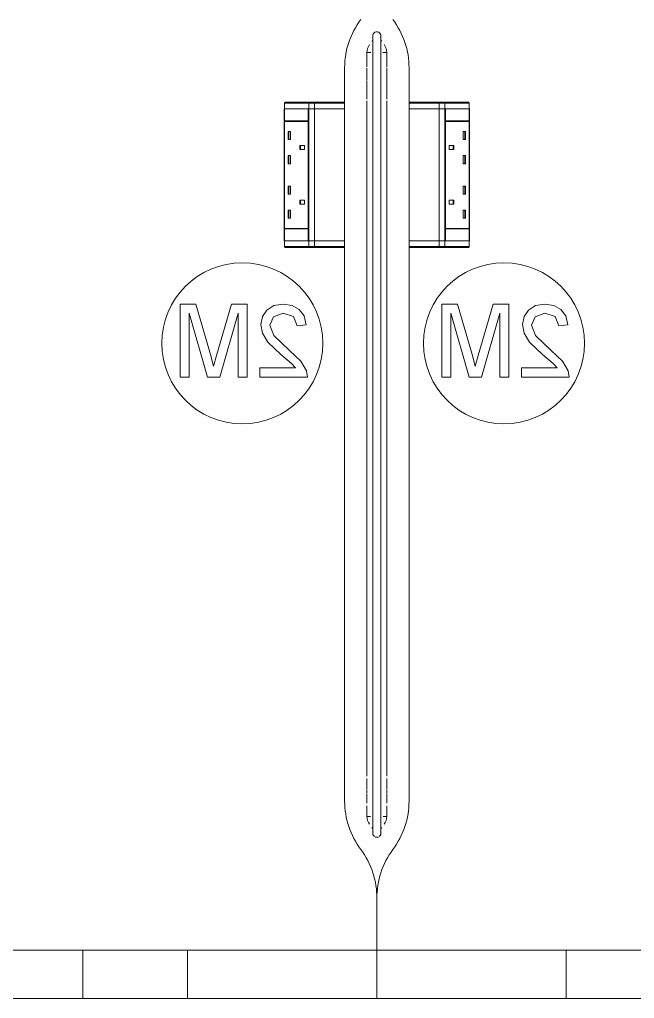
# Model space of a CAD drawing. Header units: millimetres. Extents: x 155927 to 326028, y -36033 to 97293.
# Drawn here: x 185957 to 186721, y 30008 to 31223 of the extents above; entities that cross this region are included whole.
import ezdxf

# ---------------------------------------------------------------- set-up
doc = ezdxf.new("R2010")
doc.units = ezdxf.units.MM
doc.header["$MEASUREMENT"] = 0
doc.layers.add('I-FURN', color=8, linetype='CONTINUOUS', lineweight=9)

msp = doc.modelspace()

# ---------------------------------------------------------------- linework, layer by layer
at = {"layer": 'I-FURN'}
for p, q in [((186395.9, 31202.6), (186395.9, 31202.5)), ((186395.9, 31202.5), (186395.9, 31202.4)), ((186395.9, 31202.4), (186395.9, 31202)), ((186395.9, 31202), (186395.9, 31201.6)), ((186395.9, 31201.6), (186395.9, 31201)), ((186405.9, 31202.5), (186405.9, 31202.6)), ((186405.9, 31202.6), (186405.9, 31202.6)), ((186405.9, 31202.3), (186405.9, 31202.5)), ((186405.9, 31201.9), (186405.9, 31202.3)), ((186405.9, 31201.4), (186405.9, 31201.9)), ((186405.9, 31200.8), (186405.9, 31201.4)), ((186395.9, 31201), (186395.9, 31200.3)), ((186395.9, 31200.3), (186395.9, 31199.5)), ((186395.9, 31199.5), (186395.9, 31198.5)), ((186395.9, 31198.5), (186395.9, 31197.4)), ((186395.9, 31197.4), (186395.9, 31196.2)), ((186395.9, 31196.2), (186395.9, 31194.9)), ((186395.9, 31194.9), (186395.9, 31193.5)), ((186395.9, 31193.5), (186395.9, 31191.9)), ((186395.9, 31191.9), (186395.9, 31190.3)), ((186395.9, 31190.3), (186395.9, 31188.5)), ((186405.9, 31200.1), (186405.9, 31200.8)), ((186405.9, 31199.2), (186405.9, 31200.1)), ((186405.9, 31198.2), (186405.9, 31199.2)), ((186405.9, 31197.1), (186405.9, 31198.2)), ((186405.9, 31195.9), (186405.9, 31197.1)), ((186405.9, 31194.5), (186405.9, 31195.9)), ((186405.9, 31193.1), (186405.9, 31194.5)), ((186405.9, 31191.5), (186405.9, 31193.1)), ((186405.9, 31189.8), (186405.9, 31191.5)), ((186405.9, 31188), (186405.9, 31189.8)), ((186393.6, 31181.7), (186388.4, 31181.7)), ((186388.4, 31164.1), (186388.4, 31181.7)), ((186388.4, 31176.1), (186388.4, 31177.1)), ((186395.9, 31188.5), (186395.9, 31186.6)), ((186395.9, 31186.6), (186395.9, 31184.6)), ((186395.9, 31184.6), (186395.9, 31182.5)), ((186395.9, 31182.5), (186395.9, 31180.3)), ((186395.9, 31180.3), (186395.9, 31178.1)), ((186395.9, 31178.1), (186395.9, 31175.7)), ((186405.9, 31186.1), (186405.9, 31188)), ((186405.9, 31184.1), (186405.9, 31186.1)), ((186405.9, 31182), (186405.9, 31184.1)), ((186405.9, 31179.7), (186405.9, 31182)), ((186405.9, 31177.4), (186405.9, 31179.7)), ((186405.9, 31175.1), (186405.9, 31177.4)), ((186413.4, 31181.7), (186408.2, 31181.7)), ((186413.4, 31181.7), (186413.4, 31164.1)), ((186413.4, 31177.1), (186413.4, 31176.1)), ((186395.9, 31175.7), (186395.9, 31173.3)), ((186395.9, 31173.3), (186395.9, 31170.7)), ((186395.9, 31170.7), (186395.9, 31168.1)), ((186395.9, 31168.1), (186395.9, 31165.4)), ((186395.9, 31165.4), (186395.9, 31162.7)), ((186405.9, 31172.6), (186405.9, 31175.1)), ((186405.9, 31170), (186405.9, 31172.6)), ((186405.9, 31167.4), (186405.9, 31170)), ((186405.9, 31164.7), (186405.9, 31167.4)), ((186360.9, 31118.9), (186360.9, 31162.6)), ((186360.9, 31162.6), (186360.9, 31118.9)), ((186388.4, 31148), (186388.4, 31162.2)), ((186395.9, 31162.7), (186395.9, 31159.8)), ((186395.9, 31159.8), (186395.9, 31157)), ((186395.9, 31157), (186395.9, 31154)), ((186395.9, 31154), (186395.9, 31151)), ((186405.9, 31161.9), (186405.9, 31164.7)), ((186405.9, 31159.1), (186405.9, 31161.9)), ((186405.9, 31156.2), (186405.9, 31159.1)), ((186405.9, 31153.2), (186405.9, 31156.2)), ((186405.9, 31150.2), (186405.9, 31153.2)), ((186413.4, 31162.8), (186413.4, 31146.9)), ((186440.9, 31162.6), (186440.9, 31118.9)), ((186440.9, 31118.9), (186440.9, 31162.6)), ((186388.4, 31142.2), (186388.4, 31147.1)), ((186388.4, 31123.7), (186388.4, 31141.5)), ((186395.9, 31151), (186395.9, 31148)), ((186395.9, 31148), (186395.9, 31144.9)), ((186395.9, 31144.9), (186395.9, 31141.8)), ((186395.9, 31141.8), (186395.9, 31138.6)), ((186405.9, 31147.2), (186405.9, 31150.2)), ((186405.9, 31144.1), (186405.9, 31147.2)), ((186405.9, 31140.9), (186405.9, 31144.1)), ((186405.9, 31137.8), (186405.9, 31140.9)), ((186413.4, 31147.1), (186413.4, 31142.2)), ((186413.4, 31141.5), (186413.4, 31123.7)), ((186395.9, 31138.6), (186395.9, 31135.5)), ((186395.9, 31135.5), (186395.9, 31132.3)), ((186395.9, 31132.3), (186395.9, 31129)), ((186395.9, 31129), (186395.9, 31125.8)), ((186405.9, 31134.6), (186405.9, 31137.8)), ((186405.9, 31131.4), (186405.9, 31134.6)), ((186405.9, 31128.2), (186405.9, 31131.4)), ((186286.1, 31118.9), (186286.1, 31111.9)), ((186286.1, 31118.9), (186286.2, 31118.9)), ((186286.1, 31118.9), (186286.1, 31111.9)), ((186286.1, 31111.9), (186286.1, 31118.9)), ((186286.2, 31118.9), (186316.5, 31118.9)), ((186286.2, 31118.9), (186286.2, 31111.9)), ((186286.4, 31119.7), (186286.4, 31119.7)), ((186317.3, 31119.9), (186287.1, 31119.9)), ((186317.3, 31119.9), (186287.1, 31119.9)), ((186316.5, 31118.9), (186323.4, 31118.9)), ((186316.5, 31118.9), (186316.5, 31111.9)), ((186317.3, 31119.9), (186355.9, 31119.9)), ((186322.9, 31119.9), (186317.3, 31119.9)), ((186359.9, 31119.9), (186322.9, 31119.9)), ((186323.4, 31118.9), (186360.9, 31118.9)), ((186323.4, 31118.9), (186323.4, 31111.9)), ((186355.9, 31119.9), (186355.9, 31118.9)), ((186355.9, 31119.9), (186359.9, 31119.9)), ((186360.9, 31111.9), (186360.9, 31118.9)), ((186360.9, 31118.9), (186360.9, 31111.9)), ((186388.4, 30283.5), (186388.4, 31121.7)), ((186395.9, 31125.8), (186395.9, 31122.6)), ((186395.9, 31122.6), (186395.9, 31121.7)), ((186395.9, 31121.7), (186395.9, 30283.5)), ((186405.9, 31124.9), (186405.9, 31128.2)), ((186405.9, 31121.7), (186405.9, 31124.9)), ((186405.9, 30283.5), (186405.9, 31121.7)), ((186413.4, 31121.7), (186413.4, 30283.5)), ((186440.9, 31118.9), (186440.9, 31111.9)), ((186440.9, 31118.9), (186478.4, 31118.9)), ((186440.9, 31118.9), (186440.9, 31111.9)), ((186441.9, 31119.9), (186441.9, 31119.9)), ((186478.9, 31119.9), (186441.9, 31119.9)), ((186441.9, 31119.9), (186445.9, 31119.9)), ((186445.9, 31118.9), (186445.9, 31119.9)), ((186445.9, 31119.9), (186484.5, 31119.9)), ((186478.4, 31118.9), (186485.3, 31118.9)), ((186478.4, 31118.9), (186478.4, 31111.9)), ((186484.5, 31119.9), (186478.9, 31119.9)), ((186514.7, 31119.9), (186484.5, 31119.9)), ((186514.7, 31119.9), (186484.5, 31119.9)), ((186485.3, 31118.9), (186515.6, 31118.9)), ((186485.3, 31118.9), (186485.3, 31111.9)), ((186515.4, 31119.7), (186515.4, 31119.7)), ((186515.6, 31118.9), (186515.7, 31118.9)), ((186515.6, 31118.9), (186515.6, 31111.9)), ((186515.7, 31111.9), (186515.7, 31118.9)), ((186515.7, 31111.9), (186515.7, 31118.9)), ((186515.7, 31111.9), (186515.7, 31118.9)), ((186285.9, 31096.8), (186285.9, 31111.8)), ((186285.9, 31111.8), (186315.7, 31111.8)), ((186286.1, 31111.9), (186286.2, 31111.9)), ((186286.1, 31111.8), (186286.1, 30947.9)), ((186286.2, 31111.9), (186316.5, 31111.9)), ((186315.7, 31111.8), (186315.7, 31096.8)), ((186315.9, 31096.8), (186315.9, 31111.8)), ((186315.9, 31111.8), (186316.5, 31111.8)), ((186316.5, 31111.9), (186323.4, 31111.9)), ((186323.4, 31111.8), (186316.5, 31111.8)), ((186316.5, 31111.8), (186316.5, 30947.9)), ((186323.4, 31111.9), (186360.9, 31111.9)), ((186360.9, 31111.8), (186323.4, 31111.8)), ((186323.4, 31111.8), (186323.4, 30947.9)), ((186360.9, 30947.9), (186360.9, 31111.8)), ((186360.9, 31111.8), (186360.9, 30947.9)), ((186440.9, 31111.9), (186478.4, 31111.9)), ((186440.9, 31111.8), (186440.9, 30947.9)), ((186440.9, 30947.9), (186440.9, 31111.8)), ((186478.4, 31111.8), (186440.9, 31111.8)), ((186478.4, 31111.9), (186485.3, 31111.9)), ((186478.4, 30947.9), (186478.4, 31111.8)), ((186485.3, 31111.8), (186478.4, 31111.8)), ((186486.1, 31111.8), (186483.7, 31111.8)), ((186485.3, 31111.9), (186515.6, 31111.9)), ((186485.3, 30947.9), (186485.3, 31111.8)), ((186485.3, 31111.8), (186485.9, 31111.8)), ((186485.9, 31111.8), (186485.9, 31096.8)), ((186486.1, 31096.8), (186486.1, 31111.8)), ((186486.1, 31111.8), (186515.9, 31111.8)), ((186515.6, 31111.9), (186515.7, 31111.9)), ((186515.7, 30947.9), (186515.7, 31111.8)), ((186515.9, 31111.8), (186515.9, 31096.8)), ((186315.7, 31096.8), (186285.9, 31096.8)), ((186285.9, 31096.3), (186315.7, 31096.3)), ((186285.9, 30963.3), (186285.9, 31096.3)), ((186286.2, 31096.3), (186286.2, 31096.8)), ((186315.7, 31096.3), (186315.7, 30963.3)), ((186315.9, 30963.3), (186315.9, 31096.3)), ((186485.9, 31096.3), (186485.9, 30963.3)), ((186515.9, 31096.8), (186486.1, 31096.8)), ((186486.1, 30963.3), (186486.1, 31096.3)), ((186515.9, 31096.3), (186486.1, 31096.3)), ((186515.6, 31096.8), (186515.6, 31096.3)), ((186515.9, 31096.3), (186515.9, 30963.3)), ((186290.9, 31083.7), (186290.9, 31073.7)), ((186290.9, 31083.7), (186293.8, 31083.7)), ((186291.6, 31083.7), (186291.6, 31073.7)), ((186293.8, 31083.7), (186293.8, 31073.7)), ((186510.9, 31083.7), (186508, 31083.7)), ((186508, 31073.7), (186508, 31083.7)), ((186510.2, 31073.7), (186510.2, 31083.7)), ((186510.9, 31073.7), (186510.9, 31083.7)), ((186290.9, 31073.7), (186293.8, 31073.7)), ((186510.9, 31073.7), (186508, 31073.7)), ((186305.2, 31066.2), (186305.2, 31061.2)), ((186311, 31066.2), (186305.2, 31066.2)), ((186305.2, 31061.2), (186311, 31061.2)), ((186306, 31066.2), (186306, 31061.2)), ((186311, 31061.2), (186311, 31066.2)), ((186496.6, 31066.2), (186490.8, 31066.2)), ((186490.8, 31061.2), (186490.8, 31066.2)), ((186496.6, 31061.2), (186490.8, 31061.2)), ((186495.8, 31061.2), (186495.8, 31066.2)), ((186496.6, 31061.2), (186496.6, 31066.2)), ((186290.9, 31053.7), (186290.9, 31043.7)), ((186290.9, 31053.7), (186293.8, 31053.7)), ((186290.9, 31043.7), (186293.8, 31043.7)), ((186291.6, 31053.7), (186291.6, 31043.7)), ((186293.8, 31053.7), (186293.8, 31043.7)), ((186510.9, 31053.7), (186508, 31053.7)), ((186508, 31043.7), (186508, 31053.7)), ((186510.9, 31043.7), (186508, 31043.7)), ((186510.2, 31043.7), (186510.2, 31053.7)), ((186510.9, 31043.7), (186510.9, 31053.7)), ((186290.9, 31016), (186290.9, 31006)), ((186290.9, 31016), (186293.8, 31016)), ((186291.6, 31016), (186291.6, 31006)), ((186293.8, 31016), (186293.8, 31006)), ((186510.9, 31016), (186508, 31016)), ((186508, 31006), (186508, 31016)), ((186510.2, 31006), (186510.2, 31016)), ((186510.9, 31006), (186510.9, 31016)), ((186290.9, 31006), (186293.8, 31006)), ((186305.2, 30998.5), (186305.2, 30993.5)), ((186305.2, 30998.5), (186311, 30998.5)), ((186306, 30998.5), (186306, 30993.5)), ((186311, 30998.5), (186311, 30993.5)), ((186490.8, 30998.5), (186490.8, 30993.5)), ((186496.6, 30998.5), (186490.8, 30998.5)), ((186495.8, 30993.5), (186495.8, 30998.5)), ((186496.6, 30993.5), (186496.6, 30998.5)), ((186510.9, 31006), (186508, 31006)), ((186290.9, 30986), (186290.9, 30976)), ((186290.9, 30986), (186293.8, 30986)), ((186291.6, 30986), (186291.6, 30976)), ((186293.8, 30986), (186293.8, 30976)), ((186305.2, 30993.5), (186311, 30993.5)), ((186490.8, 30993.5), (186496.6, 30993.5)), ((186510.9, 30986), (186508, 30986)), ((186508, 30976), (186508, 30986)), ((186510.2, 30976), (186510.2, 30986)), ((186510.9, 30976), (186510.9, 30986)), ((186290.9, 30976), (186293.8, 30976)), ((186510.9, 30976), (186508, 30976)), ((186285.9, 30963.3), (186315.7, 30963.3)), ((186285.9, 30962.8), (186315.7, 30962.8)), ((186285.9, 30947.8), (186285.9, 30962.8)), ((186286.2, 30962.8), (186286.2, 30963.3)), ((186315.7, 30962.8), (186315.7, 30947.8)), ((186315.9, 30947.9), (186315.9, 30962.8)), ((186485.9, 30962.8), (186485.9, 30947.9)), ((186515.9, 30963.3), (186486.1, 30963.3)), ((186486.1, 30947.8), (186486.1, 30962.8)), ((186486.1, 30962.8), (186515.9, 30962.8)), ((186515.6, 30963.3), (186515.6, 30962.8)), ((186515.9, 30962.8), (186515.9, 30947.8)), ((186315.7, 30947.8), (186285.9, 30947.8)), ((186286.1, 30947.8), (186286.1, 30940.8)), ((186286.2, 30947.8), (186286.1, 30947.8)), ((186286.1, 30947.8), (186286.1, 30940.8)), ((186286.1, 30947.8), (186286.1, 30940.8)), ((186286.2, 30940.8), (186286.2, 30947.8)), ((186316.5, 30947.8), (186286.2, 30947.8)), ((186315.7, 30947.8), (186318.2, 30947.8)), ((186316.5, 30947.9), (186315.9, 30947.9)), ((186316.5, 30947.9), (186323.4, 30947.9)), ((186316.5, 30940.8), (186316.5, 30947.8)), ((186323.4, 30947.8), (186316.5, 30947.8)), ((186323.4, 30947.9), (186360.9, 30947.9)), ((186323.4, 30940.8), (186323.4, 30947.8)), ((186360.9, 30947.8), (186323.4, 30947.8)), ((186360.9, 30940.8), (186360.9, 30947.8)), ((186360.9, 30940.8), (186360.9, 30947.8)), ((186440.9, 30947.9), (186478.4, 30947.9)), ((186440.9, 30947.8), (186440.9, 30940.8)), ((186440.9, 30940.8), (186440.9, 30947.8)), ((186478.4, 30947.8), (186440.9, 30947.8)), ((186478.4, 30947.9), (186485.3, 30947.9)), ((186478.4, 30940.8), (186478.4, 30947.8)), ((186485.3, 30947.8), (186478.4, 30947.8)), ((186485.9, 30947.9), (186485.3, 30947.9)), ((186485.3, 30940.8), (186485.3, 30947.8)), ((186515.6, 30947.8), (186485.3, 30947.8)), ((186515.9, 30947.8), (186486.1, 30947.8)), ((186515.6, 30940.8), (186515.6, 30947.8)), ((186515.7, 30947.8), (186515.6, 30947.8)), ((186515.7, 30940.8), (186515.7, 30947.8)), ((186515.7, 30940.8), (186515.7, 30947.8)), ((186515.7, 30947.8), (186515.7, 30940.8)), ((186286.2, 30940.8), (186286.1, 30940.8)), ((186316.5, 30940.8), (186286.2, 30940.8)), ((186286.4, 30940), (186286.4, 30940)), ((186287.1, 30939.8), (186317.3, 30939.8)), ((186287.1, 30939.8), (186317.3, 30939.8)), ((186323.4, 30940.8), (186316.5, 30940.8)), ((186355.9, 30939.8), (186317.3, 30939.8)), ((186317.3, 30939.8), (186322.9, 30939.8)), ((186322.9, 30939.8), (186359.9, 30939.8)), ((186360.9, 30940.8), (186323.4, 30940.8)), ((186355.9, 30940.8), (186355.9, 30939.8)), ((186359.9, 30939.8), (186355.9, 30939.8)), ((186359.9, 30939.8), (186359.9, 30939.8)), ((186360.9, 30252.6), (186360.9, 30940.8)), ((186360.9, 30940.8), (186360.9, 30252.6)), ((186440.9, 30940.8), (186440.9, 30252.6)), ((186440.9, 30252.6), (186440.9, 30940.8)), ((186478.4, 30940.8), (186440.9, 30940.8)), ((186445.9, 30939.8), (186441.9, 30939.8)), ((186441.9, 30939.8), (186478.9, 30939.8)), ((186445.9, 30939.8), (186445.9, 30940.8)), ((186484.5, 30939.8), (186445.9, 30939.8)), ((186485.3, 30940.8), (186478.4, 30940.8)), ((186478.9, 30939.8), (186484.5, 30939.8)), ((186484.5, 30939.8), (186514.7, 30939.8)), ((186484.5, 30939.8), (186514.7, 30939.8)), ((186515.6, 30940.8), (186485.3, 30940.8)), ((186515.4, 30940), (186515.4, 30940)), ((186515.7, 30940.8), (186515.6, 30940.8)), ((186175.9, 30869.3), (186156.5, 30869.3)), ((186156.5, 30869.3), (186156.5, 30778.9)), ((186194.1, 30806.7), (186175.9, 30869.3)), ((186220.4, 30869.3), (186201.9, 30805.6)), ((186239.9, 30869.3), (186220.4, 30869.3)), ((186239.9, 30778.9), (186239.9, 30869.3)), ((186264.3, 30862.1), (186258.7, 30854)), ((186273, 30867.5), (186264.3, 30862.1)), ((186284.5, 30869.3), (186273, 30867.5)), ((186295.8, 30867.7), (186284.5, 30869.3)), ((186304.6, 30862.8), (186295.8, 30867.7)), ((186310.6, 30854.8), (186304.6, 30862.8)), ((186500.9, 30869.3), (186481.5, 30869.3)), ((186481.5, 30869.3), (186481.5, 30778.9)), ((186519.1, 30806.7), (186500.9, 30869.3)), ((186545.4, 30869.3), (186526.9, 30805.6)), ((186564.9, 30869.3), (186545.4, 30869.3)), ((186564.9, 30778.9), (186564.9, 30869.3)), ((186589.3, 30862.1), (186583.7, 30854)), ((186598, 30867.5), (186589.3, 30862.1)), ((186609.5, 30869.3), (186598, 30867.5)), ((186620.8, 30867.7), (186609.5, 30869.3)), ((186629.6, 30862.8), (186620.8, 30867.7)), ((186635.6, 30854.8), (186629.6, 30862.8)), ((186167.8, 30778.9), (186167.8, 30858)), ((186167.8, 30858), (186190.5, 30778.9)), ((186205.8, 30778.9), (186228.5, 30858)), ((186228.5, 30858), (186228.5, 30778.9)), ((186258.7, 30854), (186256.8, 30844.1)), ((186268.1, 30843.4), (186272.7, 30853.8)), ((186272.7, 30853.8), (186284.7, 30858)), ((186284.7, 30858), (186297.3, 30853.9)), ((186297.3, 30853.9), (186302, 30842.5)), ((186313.3, 30843.9), (186310.6, 30854.8)), ((186492.8, 30778.9), (186492.8, 30858)), ((186492.8, 30858), (186515.5, 30778.9)), ((186530.8, 30778.9), (186553.5, 30858)), ((186553.5, 30858), (186553.5, 30778.9)), ((186583.7, 30854), (186581.8, 30844.1)), ((186593.1, 30843.4), (186597.7, 30853.8)), ((186597.7, 30853.8), (186609.7, 30858)), ((186609.7, 30858), (186622.3, 30853.9)), ((186622.3, 30853.9), (186627, 30842.5)), ((186638.3, 30843.9), (186635.6, 30854.8)), ((186256.8, 30844.1), (186258.8, 30833.4)), ((186273, 30830.6), (186268.1, 30843.4)), ((186302, 30842.5), (186313.3, 30843.9)), ((186581.8, 30844.1), (186583.8, 30833.4)), ((186598, 30830.6), (186593.1, 30843.4)), ((186627, 30842.5), (186638.3, 30843.9)), ((186258.8, 30833.4), (186265.5, 30822.3)), ((186292.5, 30811.8), (186273, 30830.6)), ((186583.8, 30833.4), (186590.5, 30822.3)), ((186617.5, 30811.8), (186598, 30830.6)), ((186265.5, 30822.3), (186281.7, 30806.8)), ((186590.5, 30822.3), (186606.7, 30806.8)), ((186198.2, 30792.3), (186194.1, 30806.7)), ((186201.9, 30805.6), (186198.2, 30792.3)), ((186281.7, 30806.8), (186294.7, 30795.9)), ((186306.6, 30798.7), (186292.5, 30811.8)), ((186523.2, 30792.3), (186519.1, 30806.7)), ((186526.9, 30805.6), (186523.2, 30792.3)), ((186606.7, 30806.8), (186619.7, 30795.9)), ((186631.6, 30798.7), (186617.5, 30811.8)), ((186255.4, 30790.2), (186255.4, 30778.9)), ((186299.8, 30790.2), (186255.4, 30790.2)), ((186294.7, 30795.9), (186299.8, 30790.2)), ((186313.5, 30786.7), (186306.6, 30798.7)), ((186580.4, 30790.2), (186580.4, 30778.9)), ((186624.8, 30790.2), (186580.4, 30790.2)), ((186619.7, 30795.9), (186624.8, 30790.2)), ((186638.5, 30786.7), (186631.6, 30798.7)), ((186156.5, 30778.9), (186167.8, 30778.9)), ((186190.5, 30778.9), (186205.8, 30778.9)), ((186228.5, 30778.9), (186239.9, 30778.9)), ((186255.4, 30778.9), (186314.7, 30778.9)), ((186314.7, 30778.9), (186313.5, 30786.7)), ((186481.5, 30778.9), (186492.8, 30778.9)), ((186515.5, 30778.9), (186530.8, 30778.9)), ((186553.5, 30778.9), (186564.9, 30778.9)), ((186580.4, 30778.9), (186639.7, 30778.9)), ((186639.7, 30778.9), (186638.5, 30786.7)), ((186388.4, 30267.3), (186388.4, 30280.6)), ((186395.9, 30283.5), (186395.9, 30280.7)), ((186395.9, 30280.7), (186395.9, 30277.9)), ((186395.9, 30277.9), (186395.9, 30275)), ((186405.9, 30282.8), (186405.9, 30283.5)), ((186405.9, 30279.9), (186405.9, 30282.8)), ((186405.9, 30277.1), (186405.9, 30279.9)), ((186413.4, 30280.6), (186413.4, 30267.3)), ((186388.4, 30262.4), (186388.4, 30266.4)), ((186395.9, 30275), (186395.9, 30272.2)), ((186395.9, 30272.2), (186395.9, 30269.4)), ((186395.9, 30269.4), (186395.9, 30266.7)), ((186395.9, 30266.7), (186395.9, 30263.9)), ((186405.9, 30274.3), (186405.9, 30277.1)), ((186405.9, 30271.5), (186405.9, 30274.3)), ((186405.9, 30268.7), (186405.9, 30271.5)), ((186405.9, 30265.9), (186405.9, 30268.7)), ((186405.9, 30263.2), (186405.9, 30265.9)), ((186413.4, 30266.4), (186413.4, 30262.4)), ((186388.4, 30250.1), (186388.4, 30261.6)), ((186395.9, 30263.9), (186395.9, 30261.2)), ((186395.9, 30261.2), (186395.9, 30258.5)), ((186395.9, 30258.5), (186395.9, 30255.9)), ((186395.9, 30255.9), (186395.9, 30253.3)), ((186405.9, 30260.5), (186405.9, 30263.2)), ((186405.9, 30257.8), (186405.9, 30260.5)), ((186405.9, 30255.2), (186405.9, 30257.8)), ((186405.9, 30252.6), (186405.9, 30255.2)), ((186413.4, 30261.6), (186413.4, 30250.1)), ((186388.4, 30238.5), (186388.4, 30246.6)), ((186395.9, 30253.3), (186395.9, 30250.8)), ((186395.9, 30250.8), (186395.9, 30248.3)), ((186395.9, 30248.3), (186395.9, 30245.9)), ((186395.9, 30245.9), (186395.9, 30243.5)), ((186395.9, 30243.5), (186395.9, 30241.2)), ((186405.9, 30250.1), (186405.9, 30252.6)), ((186405.9, 30247.6), (186405.9, 30250.1)), ((186405.9, 30245.2), (186405.9, 30247.6)), ((186405.9, 30242.9), (186405.9, 30245.2)), ((186405.9, 30240.6), (186405.9, 30242.9)), ((186413.4, 30246.6), (186413.4, 30238.5)), ((186388.4, 30237.3), (186388.4, 30238.2)), ((186388.4, 30233.5), (186388.4, 30236.9)), ((186388.4, 30233.5), (186393, 30233.5)), ((186395.9, 30241.2), (186395.9, 30238.9)), ((186395.9, 30238.9), (186395.9, 30236.8)), ((186395.9, 30236.8), (186395.9, 30234.7)), ((186395.9, 30234.7), (186395.9, 30232.7)), ((186395.9, 30232.7), (186395.9, 30230.7)), ((186395.9, 30230.7), (186395.9, 30228.9)), ((186405.9, 30238.3), (186405.9, 30240.6)), ((186405.9, 30236.2), (186405.9, 30238.3)), ((186405.9, 30234.1), (186405.9, 30236.2)), ((186405.9, 30232.1), (186405.9, 30234.1)), ((186405.9, 30230.2), (186405.9, 30232.1)), ((186405.9, 30228.4), (186405.9, 30230.2)), ((186408.9, 30233.5), (186413.4, 30233.5)), ((186413.4, 30238.2), (186413.4, 30237.3)), ((186413.4, 30236.9), (186413.4, 30233.5)), ((186395.9, 30228.9), (186395.9, 30227.1)), ((186395.9, 30227.1), (186395.9, 30225.4)), ((186395.9, 30225.4), (186395.9, 30223.9)), ((186395.9, 30223.9), (186395.9, 30222.4)), ((186395.9, 30222.4), (186395.9, 30221)), ((186395.9, 30221), (186395.9, 30219.7)), ((186395.9, 30219.7), (186395.9, 30218.5)), ((186395.9, 30218.5), (186395.9, 30217.4)), ((186395.9, 30217.4), (186395.9, 30216.5)), ((186405.9, 30226.6), (186405.9, 30228.4)), ((186405.9, 30225), (186405.9, 30226.6)), ((186405.9, 30223.4), (186405.9, 30225)), ((186405.9, 30222), (186405.9, 30223.4)), ((186405.9, 30220.6), (186405.9, 30222)), ((186405.9, 30219.4), (186405.9, 30220.6)), ((186405.9, 30218.2), (186405.9, 30219.4)), ((186405.9, 30217.2), (186405.9, 30218.2)), ((186405.9, 30216.2), (186405.9, 30217.2)), ((186395.9, 30216.5), (186395.9, 30215.6)), ((186395.9, 30215.6), (186395.9, 30214.8)), ((186395.9, 30214.8), (186395.9, 30214.2)), ((186395.9, 30214.2), (186395.9, 30213.6)), ((186395.9, 30213.6), (186395.9, 30213.2)), ((186395.9, 30213.2), (186395.9, 30212.9)), ((186395.9, 30212.9), (186395.9, 30212.7)), ((186395.9, 30212.7), (186395.9, 30212.6)), ((186395.9, 30212.6), (186395.9, 30212.6)), ((186405.9, 30215.4), (186405.9, 30216.2)), ((186405.9, 30214.6), (186405.9, 30215.4)), ((186405.9, 30214), (186405.9, 30214.6)), ((186405.9, 30213.5), (186405.9, 30214)), ((186405.9, 30213.1), (186405.9, 30213.5)), ((186405.9, 30212.8), (186405.9, 30213.1)), ((186405.9, 30212.7), (186405.9, 30212.8)), ((186405.9, 30212.6), (186405.9, 30212.7)), ((186400.9, 30007.6), (186400.9, 30131.5)), ((186400.9, 30131.5), (186400.9, 30007.6)), ((186400.9, 30131.5), (186400.9, 30007.6)), ((186400.9, 30007.6), (186400.9, 30131.5)), ((185600.9, 30067.6), (186035.9, 30067.6)), ((187160.9, 30067.6), (185640.9, 30067.6)), ((186035.9, 30067.6), (186165.9, 30067.6)), ((186035.9, 30007.6), (186035.9, 30067.6)), ((186035.9, 30007.6), (186035.9, 30067.6)), ((186165.9, 30067.6), (186635.9, 30067.6)), ((186165.9, 30007.6), (186165.9, 30067.6)), ((186165.9, 30007.6), (186165.9, 30067.6)), ((186635.9, 30067.6), (186766.3, 30067.6)), ((186635.9, 30007.6), (186635.9, 30067.6)), ((186635.9, 30007.6), (186635.9, 30067.6)), ((185600.9, 30007.6), (186400.9, 30007.6)), ((186400.9, 30007.6), (185600.9, 30007.6)), ((186035.9, 30007.6), (185600.9, 30007.6)), ((185640.9, 30007.6), (187160.9, 30007.6)), ((186165.9, 30007.6), (186035.9, 30007.6)), ((186635.9, 30007.6), (186165.9, 30007.6)), ((186400.9, 30007.6), (187200.9, 30007.6)), ((187200.9, 30007.6), (186400.9, 30007.6)), ((186766.3, 30007.6), (186635.9, 30007.6))]:
    msp.add_line(p, q, dxfattribs=at)
at = {"layer": 'I-FURN', "flags": 128}
for points in [[(186286.1, 31118.9), (186286.1, 31118.9), (186286.1, 31119), (186286.1, 31119), (186286.1, 31119.1), (186286.1, 31119.1), (186286.1, 31119.1), (186286.1, 31119.2), (186286.1, 31119.2), (186286.1, 31119.3), (186286.1, 31119.3), (186286.2, 31119.3), (186286.2, 31119.4), (186286.2, 31119.4)], [(186322.9, 31119.9), (186322.7, 31119.9), (186322.6, 31119.9), (186322.5, 31119.9), (186322.3, 31119.9), (186322.2, 31119.9), (186322, 31119.9), (186321.9, 31119.9), (186321.7, 31119.9), (186321.6, 31119.9), (186321.4, 31119.9), (186321.3, 31119.9), (186321.1, 31119.9), (186320.9, 31119.9), (186320.8, 31119.9), (186320.6, 31119.9), (186320.5, 31119.9), (186320.3, 31119.9), (186320.1, 31119.9), (186320, 31119.9), (186319.8, 31119.9), (186319.7, 31119.9), (186319.5, 31119.9), (186319.4, 31119.9), (186319.2, 31119.9), (186319.1, 31119.9), (186318.9, 31119.9), (186318.8, 31119.9), (186318.6, 31119.9), (186318.5, 31119.9), (186318.4, 31119.9), (186318.2, 31119.9), (186318.1, 31119.9), (186318, 31119.9), (186317.9, 31119.9), (186317.8, 31119.9), (186317.6, 31119.9), (186317.5, 31119.9), (186317.4, 31119.9), (186317.3, 31119.9)], [(186359.9, 31119.9), (186359.6, 31119.9), (186359.2, 31119.9), (186358.7, 31119.9), (186358, 31119.9), (186357.2, 31119.9), (186356.2, 31119.9), (186355.1, 31119.9), (186353.9, 31119.9), (186352.6, 31119.9), (186351.1, 31119.9), (186349.6, 31119.9), (186347.8, 31119.9), (186346, 31119.9), (186344.1, 31119.9), (186342.1, 31119.9), (186339.9, 31119.9), (186337.6, 31119.9), (186335.3, 31119.9), (186332.8, 31119.9), (186330.3, 31119.9), (186327.6, 31119.9), (186324.9, 31119.9), (186322.9, 31119.9)], [(186355.9, 31119.9), (186356.1, 31119.9), (186356.2, 31119.9), (186356.4, 31119.9), (186356.6, 31119.9), (186356.7, 31119.9), (186356.9, 31119.9), (186357, 31119.9), (186357.2, 31119.9), (186357.3, 31119.9), (186357.5, 31119.9), (186357.6, 31119.9), (186357.8, 31119.9), (186357.9, 31119.9), (186358, 31119.9), (186358.2, 31119.9), (186358.3, 31119.9), (186358.4, 31119.9), (186358.6, 31119.9), (186358.7, 31119.9), (186358.8, 31119.9), (186358.9, 31119.9), (186359, 31119.9), (186359.1, 31119.9), (186359.2, 31119.9), (186359.3, 31119.9), (186359.4, 31119.9), (186359.4, 31119.9), (186359.5, 31119.9), (186359.6, 31119.9), (186359.6, 31119.9), (186359.7, 31119.9), (186359.7, 31119.9), (186359.8, 31119.9), (186359.8, 31119.9), (186359.9, 31119.9), (186359.9, 31119.9), (186359.9, 31119.9), (186359.9, 31119.9), (186359.9, 31119.9)], [(186359.9, 31119.9), (186360, 31119.9), (186360, 31119.9), (186360, 31119.9), (186360.1, 31119.9), (186360.1, 31119.9), (186360.2, 31119.9), (186360.2, 31119.9), (186360.2, 31119.9), (186360.3, 31119.8), (186360.3, 31119.8), (186360.3, 31119.8), (186360.4, 31119.8), (186360.4, 31119.8), (186360.4, 31119.8), (186360.5, 31119.7), (186360.5, 31119.7), (186360.5, 31119.7), (186360.6, 31119.7), (186360.6, 31119.6), (186360.6, 31119.6), (186360.7, 31119.6), (186360.7, 31119.5), (186360.7, 31119.5), (186360.7, 31119.5), (186360.8, 31119.4), (186360.8, 31119.4), (186360.8, 31119.4), (186360.8, 31119.3), (186360.8, 31119.3), (186360.8, 31119.3), (186360.9, 31119.2), (186360.9, 31119.2), (186360.9, 31119.2), (186360.9, 31119.1), (186360.9, 31119.1), (186360.9, 31119), (186360.9, 31119), (186360.9, 31119), (186360.9, 31118.9), (186360.9, 31118.9)], [(186359.9, 31119.9), (186359.9, 31119.9), (186359.9, 31119.9)], [(186440.9, 31118.9), (186440.9, 31118.9), (186440.9, 31119), (186440.9, 31119), (186440.9, 31119.1), (186440.9, 31119.1), (186440.9, 31119.1), (186440.9, 31119.2), (186440.9, 31119.2), (186441, 31119.3), (186441, 31119.3), (186441, 31119.3), (186441, 31119.4), (186441, 31119.4), (186441, 31119.4), (186441.1, 31119.5), (186441.1, 31119.5), (186441.1, 31119.5), (186441.1, 31119.6), (186441.2, 31119.6), (186441.2, 31119.6), (186441.2, 31119.7), (186441.3, 31119.7), (186441.3, 31119.7), (186441.3, 31119.7), (186441.4, 31119.8), (186441.4, 31119.8), (186441.4, 31119.8), (186441.5, 31119.8), (186441.5, 31119.8), (186441.5, 31119.8), (186441.6, 31119.9), (186441.6, 31119.9), (186441.6, 31119.9), (186441.7, 31119.9), (186441.7, 31119.9), (186441.8, 31119.9), (186441.8, 31119.9), (186441.8, 31119.9), (186441.9, 31119.9), (186441.9, 31119.9)], [(186478.9, 31119.9), (186476.1, 31119.9), (186473.4, 31119.9), (186470.8, 31119.9), (186468.3, 31119.9), (186465.9, 31119.9), (186463.6, 31119.9), (186461.3, 31119.9), (186459.2, 31119.9), (186457.2, 31119.9), (186455.3, 31119.9), (186453.5, 31119.9), (186451.8, 31119.9), (186450.3, 31119.9), (186448.8, 31119.9), (186447.5, 31119.9), (186446.4, 31119.9), (186445.3, 31119.9), (186444.4, 31119.9), (186443.6, 31119.9), (186443, 31119.9), (186442.5, 31119.9), (186442.1, 31119.9), (186441.9, 31119.9)], [(186441.9, 31119.9), (186441.9, 31119.9), (186441.9, 31119.9), (186441.9, 31119.9), (186441.9, 31119.9), (186442, 31119.9), (186442, 31119.9), (186442.1, 31119.9), (186442.1, 31119.9), (186442.2, 31119.9), (186442.2, 31119.9), (186442.3, 31119.9), (186442.3, 31119.9), (186442.4, 31119.9), (186442.5, 31119.9), (186442.6, 31119.9), (186442.7, 31119.9), (186442.8, 31119.9), (186442.9, 31119.9), (186443, 31119.9), (186443.1, 31119.9), (186443.2, 31119.9), (186443.3, 31119.9), (186443.5, 31119.9), (186443.6, 31119.9), (186443.7, 31119.9), (186443.9, 31119.9), (186444, 31119.9), (186444.2, 31119.9), (186444.3, 31119.9), (186444.4, 31119.9), (186444.6, 31119.9), (186444.7, 31119.9), (186444.9, 31119.9), (186445.1, 31119.9), (186445.2, 31119.9), (186445.4, 31119.9), (186445.5, 31119.9), (186445.7, 31119.9), (186445.9, 31119.9), (186445.9, 31119.9)], [(186484.5, 31119.9), (186484.4, 31119.9), (186484.3, 31119.9), (186484.2, 31119.9), (186484.1, 31119.9), (186483.9, 31119.9), (186483.8, 31119.9), (186483.7, 31119.9), (186483.6, 31119.9), (186483.4, 31119.9), (186483.3, 31119.9), (186483.2, 31119.9), (186483, 31119.9), (186482.9, 31119.9), (186482.7, 31119.9), (186482.6, 31119.9), (186482.4, 31119.9), (186482.3, 31119.9), (186482.1, 31119.9), (186482, 31119.9), (186481.8, 31119.9), (186481.7, 31119.9), (186481.5, 31119.9), (186481.3, 31119.9), (186481.2, 31119.9), (186481, 31119.9), (186480.9, 31119.9), (186480.7, 31119.9), (186480.5, 31119.9), (186480.4, 31119.9), (186480.2, 31119.9), (186480.1, 31119.9), (186479.9, 31119.9), (186479.8, 31119.9), (186479.6, 31119.9), (186479.5, 31119.9), (186479.3, 31119.9), (186479.2, 31119.9), (186479.1, 31119.9), (186478.9, 31119.9)], [(186515.6, 31119.4), (186515.6, 31119.4), (186515.6, 31119.3), (186515.7, 31119.3), (186515.7, 31119.3), (186515.7, 31119.2), (186515.7, 31119.2), (186515.7, 31119.2), (186515.7, 31119.1), (186515.7, 31119.1), (186515.7, 31119), (186515.7, 31119), (186515.7, 31119), (186515.7, 31118.9), (186515.7, 31118.9)], [(186286.2, 30940.3), (186286.2, 30940.3), (186286.2, 30940.4), (186286.1, 30940.4), (186286.1, 30940.4), (186286.1, 30940.5), (186286.1, 30940.5), (186286.1, 30940.5), (186286.1, 30940.6), (186286.1, 30940.6), (186286.1, 30940.7), (186286.1, 30940.7), (186286.1, 30940.7), (186286.1, 30940.8), (186286.1, 30940.8)], [(186317.3, 30939.8), (186317.4, 30939.8), (186317.5, 30939.8), (186317.6, 30939.8), (186317.8, 30939.8), (186317.9, 30939.8), (186318, 30939.8), (186318.1, 30939.8), (186318.2, 30939.8), (186318.4, 30939.8), (186318.5, 30939.8), (186318.6, 30939.8), (186318.8, 30939.8), (186318.9, 30939.8), (186319.1, 30939.8), (186319.2, 30939.8), (186319.4, 30939.8), (186319.5, 30939.8), (186319.7, 30939.8), (186319.8, 30939.8), (186320, 30939.8), (186320.1, 30939.8), (186320.3, 30939.8), (186320.5, 30939.8), (186320.6, 30939.8), (186320.8, 30939.8), (186320.9, 30939.8), (186321.1, 30939.8), (186321.3, 30939.8), (186321.4, 30939.8), (186321.6, 30939.8), (186321.7, 30939.8), (186321.9, 30939.8), (186322, 30939.8), (186322.2, 30939.8), (186322.3, 30939.8), (186322.5, 30939.8), (186322.6, 30939.8), (186322.7, 30939.8), (186322.9, 30939.8)], [(186322.9, 30939.8), (186325.7, 30939.8), (186328.4, 30939.8), (186331, 30939.8), (186333.5, 30939.8), (186335.9, 30939.8), (186338.3, 30939.8), (186340.5, 30939.8), (186342.6, 30939.8), (186344.6, 30939.8), (186346.5, 30939.8), (186348.3, 30939.8), (186350, 30939.8), (186351.5, 30939.8), (186353, 30939.8), (186354.3, 30939.8), (186355.4, 30939.8), (186356.5, 30939.8), (186357.4, 30939.8), (186358.2, 30939.8), (186358.8, 30939.8), (186359.3, 30939.8), (186359.7, 30939.8), (186359.9, 30939.8)], [(186359.9, 30939.8), (186359.9, 30939.8), (186359.9, 30939.8), (186359.9, 30939.8), (186359.9, 30939.8), (186359.8, 30939.8), (186359.8, 30939.8), (186359.8, 30939.8), (186359.7, 30939.8), (186359.7, 30939.8), (186359.6, 30939.8), (186359.5, 30939.8), (186359.5, 30939.8), (186359.4, 30939.8), (186359.3, 30939.8), (186359.2, 30939.8), (186359.1, 30939.8), (186359, 30939.8), (186358.9, 30939.8), (186358.8, 30939.8), (186358.7, 30939.8), (186358.6, 30939.8), (186358.5, 30939.8), (186358.3, 30939.8), (186358.2, 30939.8), (186358.1, 30939.8), (186357.9, 30939.8), (186357.8, 30939.8), (186357.7, 30939.8), (186357.5, 30939.8), (186357.4, 30939.8), (186357.2, 30939.8), (186357.1, 30939.8), (186356.9, 30939.8), (186356.8, 30939.8), (186356.6, 30939.8), (186356.4, 30939.8), (186356.3, 30939.8), (186356.1, 30939.8), (186356, 30939.8), (186355.9, 30939.8)], [(186360.9, 30940.8), (186360.9, 30940.7), (186360.9, 30940.7), (186360.9, 30940.7), (186360.9, 30940.6), (186360.9, 30940.6), (186360.9, 30940.6), (186360.9, 30940.5), (186360.9, 30940.5), (186360.8, 30940.4), (186360.8, 30940.4), (186360.8, 30940.4), (186360.8, 30940.3), (186360.8, 30940.3), (186360.8, 30940.3), (186360.7, 30940.2), (186360.7, 30940.2), (186360.7, 30940.2), (186360.7, 30940.1), (186360.6, 30940.1), (186360.6, 30940.1), (186360.6, 30940), (186360.6, 30940), (186360.5, 30940), (186360.5, 30940), (186360.5, 30939.9), (186360.4, 30939.9), (186360.4, 30939.9), (186360.3, 30939.9), (186360.3, 30939.9), (186360.3, 30939.9), (186360.2, 30939.8), (186360.2, 30939.8), (186360.2, 30939.8), (186360.1, 30939.8), (186360.1, 30939.8), (186360, 30939.8), (186360, 30939.8), (186360, 30939.8), (186359.9, 30939.8), (186359.9, 30939.8)], [(186441.9, 30939.8), (186441.9, 30939.8), (186441.8, 30939.8), (186441.8, 30939.8), (186441.7, 30939.8), (186441.7, 30939.8), (186441.7, 30939.8), (186441.6, 30939.8), (186441.6, 30939.8), (186441.5, 30939.9), (186441.5, 30939.9), (186441.5, 30939.9), (186441.4, 30939.9), (186441.4, 30939.9), (186441.4, 30939.9), (186441.3, 30940), (186441.3, 30940), (186441.3, 30940), (186441.2, 30940), (186441.2, 30940.1), (186441.2, 30940.1), (186441.1, 30940.1), (186441.1, 30940.2), (186441.1, 30940.2), (186441.1, 30940.2), (186441.1, 30940.2), (186441, 30940.3), (186441, 30940.3), (186441, 30940.4), (186441, 30940.4), (186441, 30940.4), (186440.9, 30940.5), (186440.9, 30940.5), (186440.9, 30940.5), (186440.9, 30940.6), (186440.9, 30940.6), (186440.9, 30940.7), (186440.9, 30940.7), (186440.9, 30940.7), (186440.9, 30940.8), (186440.9, 30940.8)], [(186445.9, 30939.8), (186445.7, 30939.8), (186445.6, 30939.8), (186445.4, 30939.8), (186445.3, 30939.8), (186445.1, 30939.8), (186444.9, 30939.8), (186444.8, 30939.8), (186444.6, 30939.8), (186444.5, 30939.8), (186444.3, 30939.8), (186444.2, 30939.8), (186444, 30939.8), (186443.9, 30939.8), (186443.8, 30939.8), (186443.6, 30939.8), (186443.5, 30939.8), (186443.4, 30939.8), (186443.3, 30939.8), (186443.1, 30939.8), (186443, 30939.8), (186442.9, 30939.8), (186442.8, 30939.8), (186442.7, 30939.8), (186442.6, 30939.8), (186442.5, 30939.8), (186442.4, 30939.8), (186442.4, 30939.8), (186442.3, 30939.8), (186442.2, 30939.8), (186442.2, 30939.8), (186442.1, 30939.8), (186442.1, 30939.8), (186442, 30939.8), (186442, 30939.8), (186442, 30939.8), (186441.9, 30939.8), (186441.9, 30939.8), (186441.9, 30939.8), (186441.9, 30939.8)], [(186441.9, 30939.8), (186441.9, 30939.8), (186441.9, 30939.8)], [(186441.9, 30939.8), (186442.2, 30939.8), (186442.6, 30939.8), (186443.1, 30939.8), (186443.8, 30939.8), (186444.6, 30939.8), (186445.6, 30939.8), (186446.7, 30939.8), (186447.9, 30939.8), (186449.2, 30939.8), (186450.7, 30939.8), (186452.3, 30939.8), (186454, 30939.8), (186455.8, 30939.8), (186457.7, 30939.8), (186459.8, 30939.8), (186461.9, 30939.8), (186464.2, 30939.8), (186466.5, 30939.8), (186469, 30939.8), (186471.5, 30939.8), (186474.2, 30939.8), (186476.9, 30939.8), (186478.9, 30939.8)], [(186478.9, 30939.8), (186479.1, 30939.8), (186479.2, 30939.8), (186479.3, 30939.8), (186479.5, 30939.8), (186479.6, 30939.8), (186479.8, 30939.8), (186479.9, 30939.8), (186480.1, 30939.8), (186480.2, 30939.8), (186480.4, 30939.8), (186480.5, 30939.8), (186480.7, 30939.8), (186480.9, 30939.8), (186481, 30939.8), (186481.2, 30939.8), (186481.3, 30939.8), (186481.5, 30939.8), (186481.7, 30939.8), (186481.8, 30939.8), (186482, 30939.8), (186482.1, 30939.8), (186482.3, 30939.8), (186482.4, 30939.8), (186482.6, 30939.8), (186482.7, 30939.8), (186482.9, 30939.8), (186483, 30939.8), (186483.2, 30939.8), (186483.3, 30939.8), (186483.4, 30939.8), (186483.6, 30939.8), (186483.7, 30939.8), (186483.8, 30939.8), (186483.9, 30939.8), (186484.1, 30939.8), (186484.2, 30939.8), (186484.3, 30939.8), (186484.4, 30939.8), (186484.5, 30939.8)], [(186515.7, 30940.8), (186515.7, 30940.7), (186515.7, 30940.7), (186515.7, 30940.7), (186515.7, 30940.6), (186515.7, 30940.6), (186515.7, 30940.6), (186515.7, 30940.5), (186515.7, 30940.5), (186515.7, 30940.4), (186515.7, 30940.4), (186515.6, 30940.4), (186515.6, 30940.3), (186515.6, 30940.3)]]:
    msp.add_lwpolyline(points, dxfattribs=at)
at = {"layer": 'I-FURN'}
for centre, radius, start, end in [((186460.9, 31162.6), 100, 143.1301, 180), ((186460.9, 31162.6), 100, 143.1301, 180), ((186340.9, 31162.6), 100, 0, 36.8699), ((186340.9, 31162.6), 100, 0, 36.8699), ((186400.9, 31202.6), 5, 338.1748, 186.9152), ((186411.9, 31179.4), 23.6, 149.1436, 174.3336), ((186400.9, 31189.8), 8.51, 125.5405, 136.5486), ((186400.9, 31189.8), 8.51, 43.4514, 54.4595), ((186389.9, 31179.4), 23.6, 5.6664, 30.8564), ((186233.8, 30820.8), 100, 0, 180), ((186558.8, 30820.8), 100, 0, 180), ((186233.8, 30820.8), 100, 180, 0), ((186558.8, 30820.8), 100, 180, 0), ((186460.9, 30252.6), 100, 180, 216.8699), ((186460.9, 30252.6), 100, 180, 216.8699), ((186340.9, 30252.6), 100, 323.1301, 0), ((186340.9, 30252.6), 100, 323.1301, 0), ((186411.9, 30235.9), 23.6, 185.6664, 210.8564), ((186389.9, 30235.9), 23.6, 329.1436, 354.3336), ((186400.9, 30225.5), 8.51, 223.4514, 234.4595), ((186400.9, 30225.5), 8.51, 305.5405, 316.5486), ((186400.9, 30212.6), 5, 158.1748, 232.7249), ((186400.9, 30212.6), 5, 247.635, 292.365), ((186400.9, 30212.6), 5, 307.2751, 21.8252), ((186300.9, 30132.6), 100, 359.3744, 36.8699), ((186300.9, 30132.6), 100, 359.3744, 36.8699), ((186500.9, 30132.6), 100, 143.1301, 180.6256), ((186500.9, 30132.6), 100, 143.1301, 180.6256)]:
    msp.add_arc(centre, radius, start, end, dxfattribs=at)
for centre, major_axis, ratio, start_param, end_param in [((186287.1, 31118.9), (0, 1), 0.819152, 0, 1.570796), ((186317.3, 31118.9), (0, -1), 0.819152, 3.141593, 4.712389), ((186322.9, 31118.9), (0, -1), 0.56467, 1.570796, 3.141593), ((186359.9, 31118.9), (0, -1), 0.998113, 1.570796, 3.141593), ((186441.9, 31118.9), (0, 1), 0.998113, 0, 1.570796), ((186478.9, 31118.9), (0, 1), 0.56467, 0, 1.570796), ((186484.5, 31118.9), (0, 1), 0.819152, 4.712389, 6.283185), ((186514.7, 31118.9), (0, 1), 0.819152, 4.712389, 6.283185), ((186287.1, 30940.8), (0, -1), 0.819152, 4.712389, 6.283185), ((186317.3, 30940.8), (0, -1), 0.819152, 4.712389, 6.283185), ((186322.9, 30940.8), (0, -1), 0.56467, 0, 1.570796), ((186359.9, 30940.8), (0, -1), 0.998113, 0, 1.570796), ((186441.9, 30940.8), (0, 1), 0.998113, 1.570796, 3.141593), ((186478.9, 30940.8), (0, 1), 0.56467, 1.570796, 3.141593), ((186484.5, 30940.8), (0, 1), 0.819152, 3.141593, 4.712389), ((186514.7, 30940.8), (0, -1), 0.819152, 0, 1.570796)]:
    msp.add_ellipse(centre, major_axis=major_axis, ratio=ratio, start_param=start_param, end_param=end_param, dxfattribs=at)

doc.saveas('drawing.dxf')
